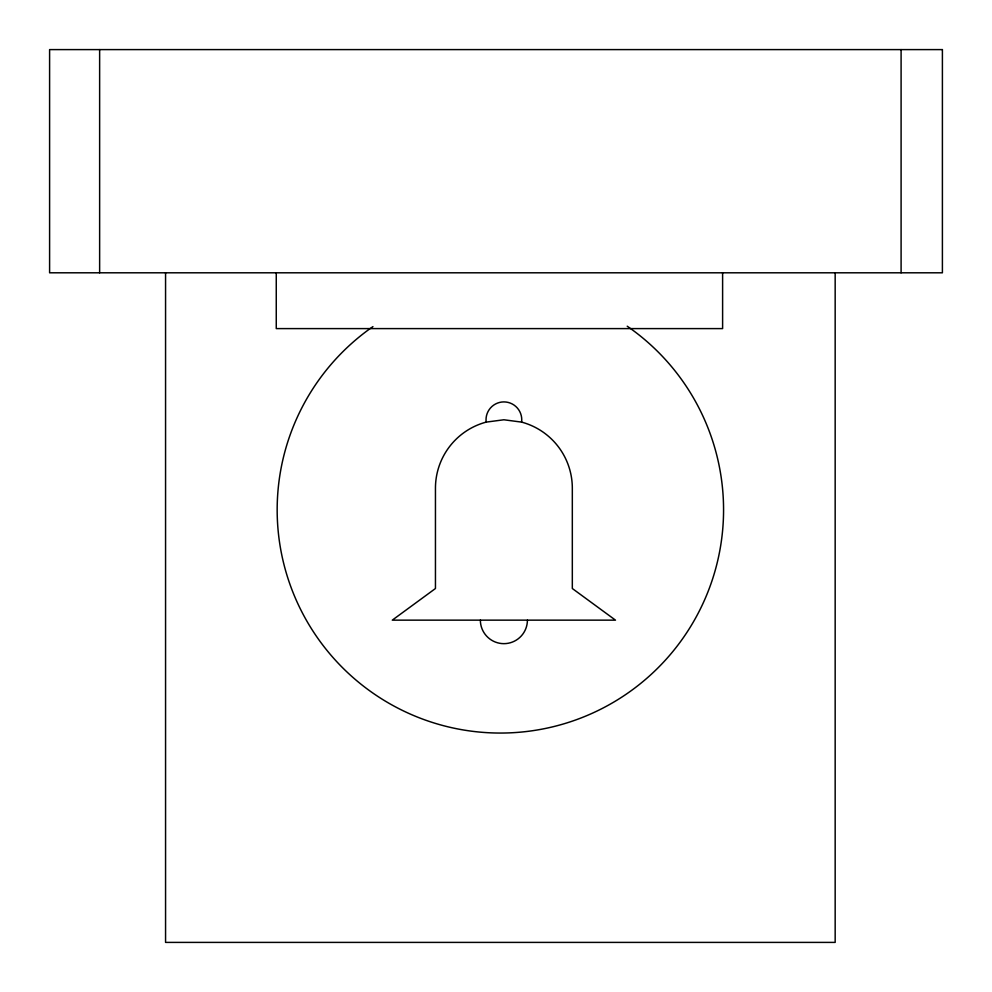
<?xml version="1.0" encoding="UTF-8"?>
<svg xmlns="http://www.w3.org/2000/svg" width="992" height="992" viewBox="0 0 992 992"><rect width="100%" height="100%" fill="white"/><g stroke="black" fill="none" stroke-linecap="round" stroke-linejoin="round"><path stroke-width="1.49" d="M486.179 422.108L503.886 419.777L521.606 422.108A68.436 68.436 0 0 1 572.322 488.213L572.322 588.516L615.486 620.149L392.286 620.149L435.451 588.516L435.451 488.213A68.436 68.436 0 0 1 486.179 422.108A17.868 17.868 0 0 1 503.886 401.909A17.868 17.868 0 0 1 521.606 422.108M901.096 49.6L901.096 272.8M835.165 272.8L835.165 942.4L165.565 942.4L165.565 272.8M722.61 272.8L722.61 328.6L276.26 328.6L276.26 272.8M99.634 49.6L99.634 272.8M627.217 326.207A223.2 223.2 0 0 1 667.579 657.696A223.2 223.2 0 0 1 333.622 658.229A223.2 223.2 0 0 1 372.942 326.604M527.409 620.149A23.523 23.523 0 0 1 503.886 643.659A23.523 23.523 0 0 1 480.364 620.149M942.4 49.6L49.6 49.6L49.6 272.8L942.4 272.8L942.4 49.6"/></g></svg>
